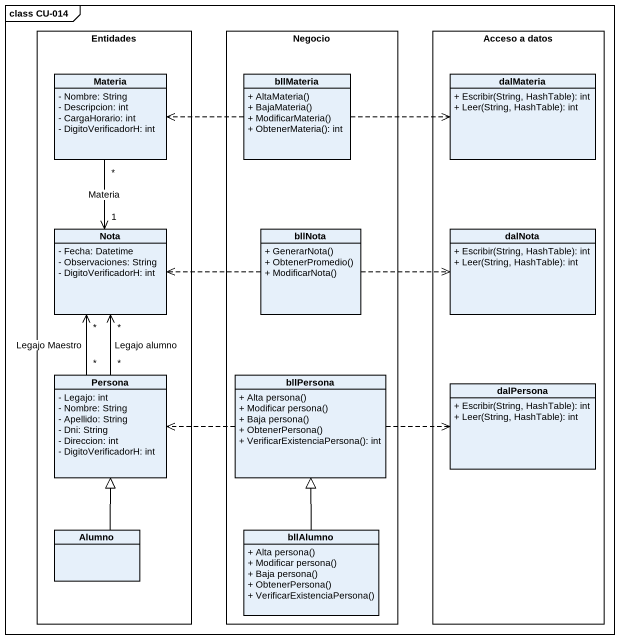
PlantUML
@startuml
mainframe class CU-014
hide circle
hide empty members
skinparam classAttributeIconSize 0
rectangle Entidades {
  class Materia {
    - Nombre: String
    - Descripcion: int
    - CargaHorario: int
    - DigitoVerificadorH: int
  }
  class Nota {
    - Fecha: Datetime
    - Observaciones: String
    - DigitoVerificadorH: int
  }
  class Persona {
    - Legajo: int
    - Nombre: String
    - Apellido: String
    - Dni: String
    - Direccion: int
    - DigitoVerificadorH: int
  }
  class Alumno
}
rectangle Negocio {
  class bllMateria {
    + AltaMateria()
    + BajaMateria()
    + ModificarMateria()
    + ObtenerMateria(): int
  }
  class bllNota {
    + GenerarNota()
    + ObtenerPromedio()
    + ModificarNota()
  }
  class bllPersona {
    + Alta persona()
    + Modificar persona()
    + Baja persona()
    + ObtenerPersona()
    + VerificarExistenciaPersona(): int
  }
  class bllAlumno {
    + Alta persona()
    + Modificar persona()
    + Baja persona()
    + ObtenerPersona()
    + VerificarExistenciaPersona()
  }
}
rectangle "Acceso a datos" as Acceso_a_datos {
  class dalMateria {
    + Escribir(String, HashTable): int
    + Leer(String, HashTable): int
  }
  class dalNota {
    + Escribir(String, HashTable): int
    + Leer(String, HashTable): int
  }
  class dalPersona {
    + Escribir(String, HashTable): int
    + Leer(String, HashTable): int
  }
}
Materia "*" --> "1" Nota : Materia
bllMateria .left.> Materia
bllMateria .right.> dalMateria
bllNota .left.> Nota
bllNota .right.> dalNota
Persona "*" -up-> "*" Nota : Legajo alumno
Persona "*" -up-> "*" Nota : Legajo Maestro
bllPersona .left.> Persona
bllPersona .right.> dalPersona
bllPersona .right.> dalPersona
Alumno -up-|> Persona
bllAlumno -up-|> bllPersona
@enduml
